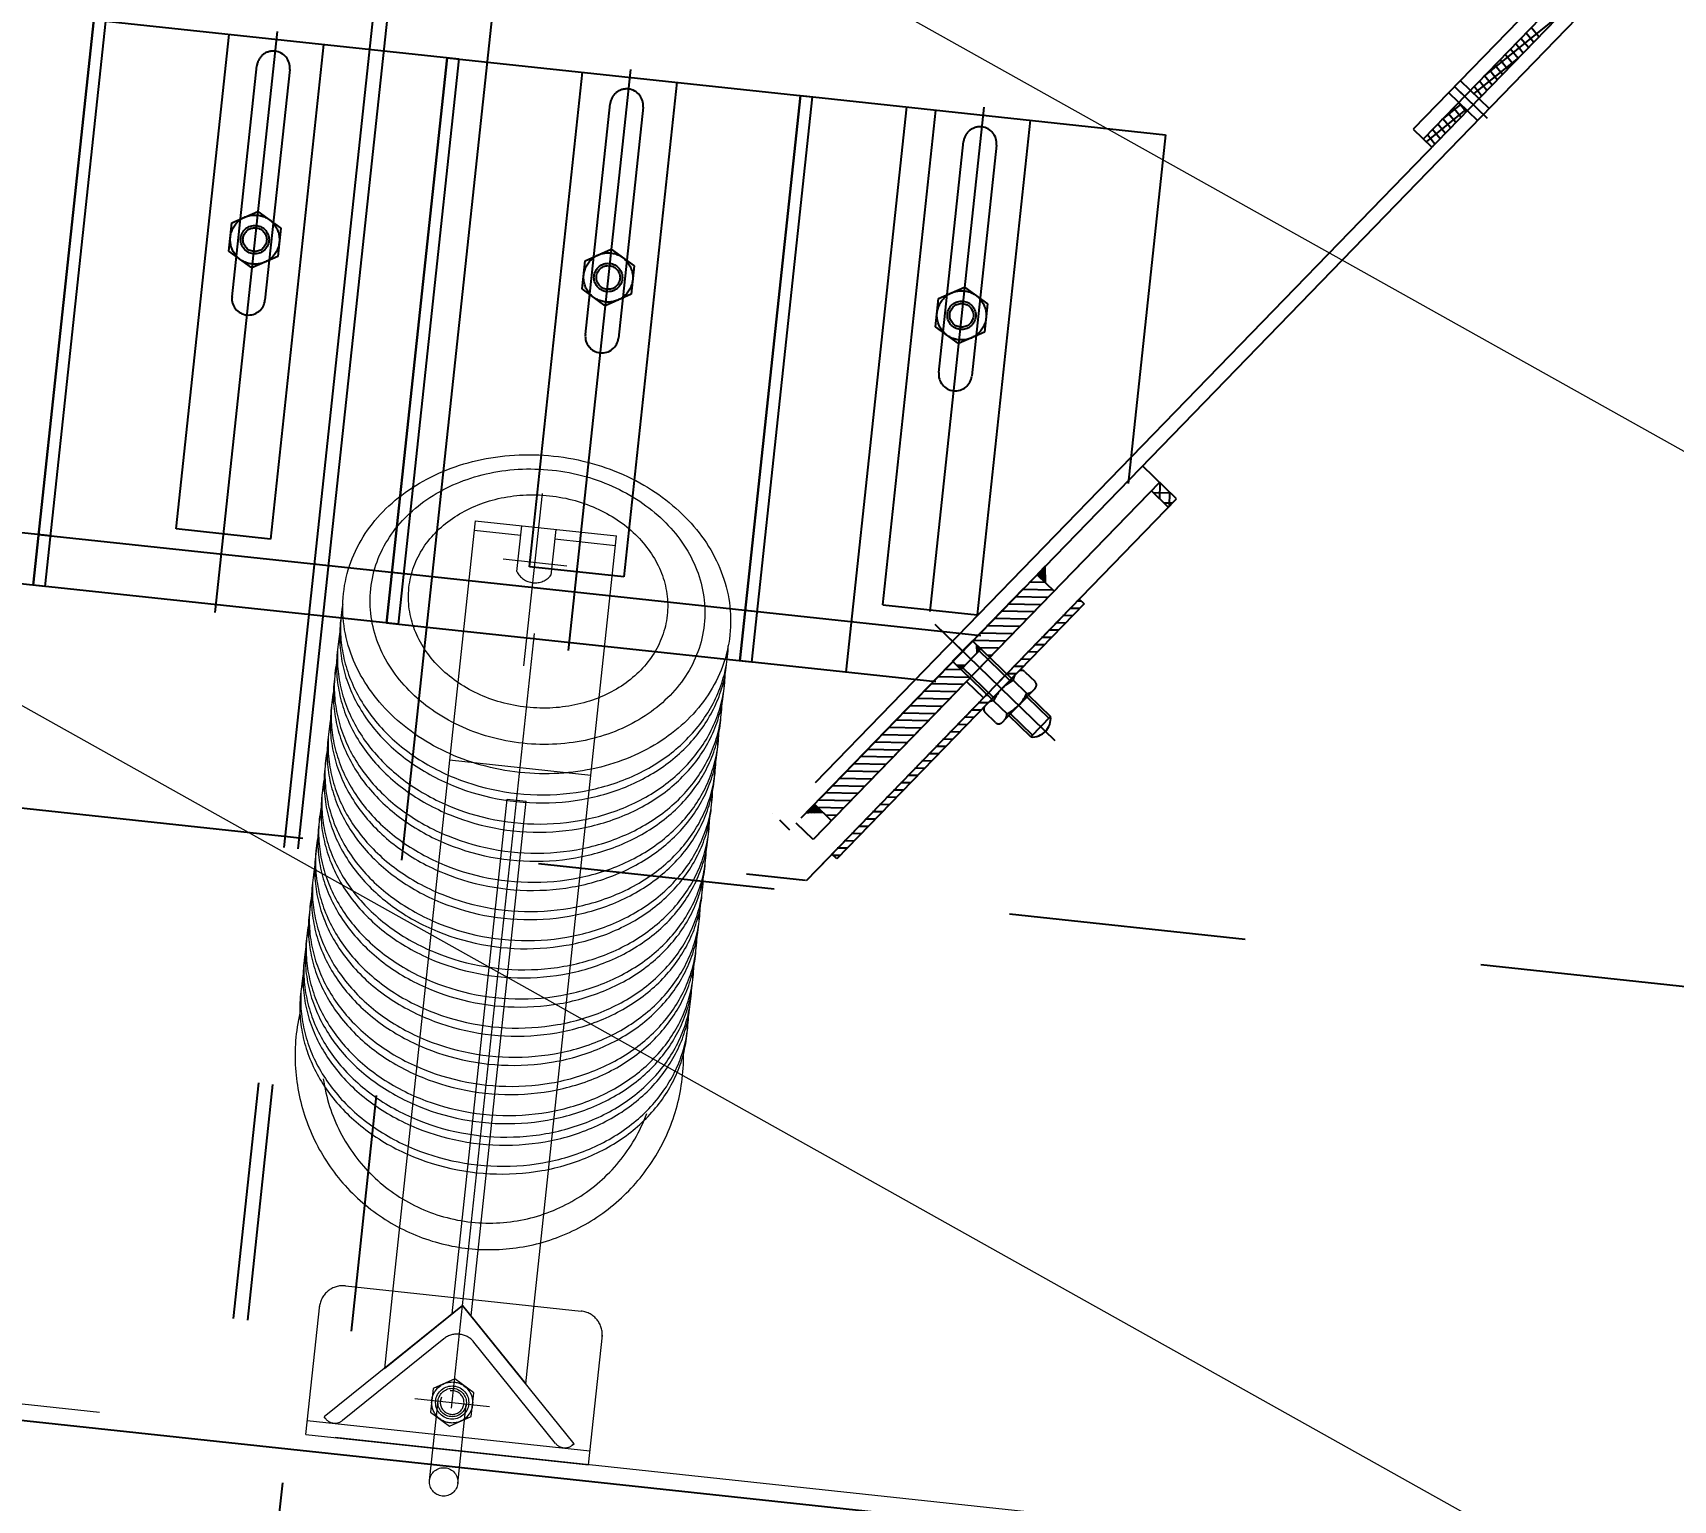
# Model space of a CAD drawing. Header units: inches. Extents: x 0 to 157513, y -28488 to 35640.
# Drawn here: x 21222 to 21914, y 16939 to 17558 of the extents above; entities that cross this region are included whole.
import ezdxf

# ---------------------------------------------------------------- set-up
doc = ezdxf.new("R2010")
doc.units = ezdxf.units.IN
doc.header["$LTSCALE"] = 400
doc.header["$MEASUREMENT"] = 0
for name, pattern in [('CENTER', [2, 1.25, -0.25, 0.25, -0.25]), ('CENTER2', [28.575, 19.05, -3.175, 3.175, -3.175]), ('CONTINOUS', [0]), ('HIDDEN', [9.525, 6.35, -3.175]), ('PHANTOM', [2.5, 1.25, -0.25, 0.25, -0.25, 0.25, -0.25])]:
    doc.linetypes.add(name, pattern=pattern)
doc.layers.add('BF', color=8, linetype='PHANTOM')
doc.styles.add('ROMANS', font='romans')
doc.dimstyles.new('SAM2 60 SC', dxfattribs={"dimscale": 60, "dimtxt": 2.5, "dimasz": 2.5, "dimexe": 1.25, "dimexo": 0.625, "dimtad": 1, "dimtoh": 1, "dimdec": 0, "dimdsep": 46, "dimtxsty": 'ROMANS', "dimblk": 'OBLIQUE', "dimcen": 2.5, "dimclrd": 1, "dimclre": 1, "dimclrt": 256, "dimadec": 0, "dimazin": 2, "dimtfac": 1, "dimtdec": 0, "dimtofl": 0, "dimtmove": 0, "dimatfit": 3, "dimfxl": 1, "dimtolj": 1, "dimtzin": 0, "dimarcsym": 1})

# ---------------------------------------------------------------- blocks, each defined once
blk = doc.blocks.new('611bf4strgesv')
at = {"layer": 'BF'}
h = blk.add_hatch(color=256, dxfattribs=at)
h.dxf.hatch_style = 1
h.paths.add_polyline_path([(-10225.01, 26220), (-10225.06, 26223.54), (-10223.27, 26221.8)])
h = blk.add_hatch(color=256, dxfattribs=at)
h.dxf.hatch_style = 1
h.paths.add_polyline_path([(-10229.88, 26214.98), (-10233.41, 26214.92), (-10231.62, 26213.18)])
at = {"layer": 'BF', "linetype": 'CENTER', "lineweight": 9, "ltscale": 10}
for p, q in [((-11860.58, 27387.62, 405.39), (-9260.58, 25932.62, 403.23)), ((-11860.55, 26887.59, 405.39), (-9260.6, 25432.59, 403.23))]:
    blk.add_line(p, q, dxfattribs=at)
at = {"layer": 'BF'}
for p, q in [((-8520.82, 25928.62, 405.04), (-15765.31, 26705.14, 405.04)), ((-10464.21, 26635.18, 2372.2), (-10556.98, 25769.72, 1395.23)), ((-10458.24, 26634.54, 2435.73), (-10551.02, 25769.08, -298.02)), ((-10414.49, 26629.85, 2409.47), (-10507.27, 25764.4, -244.58)), ((-9942.81, 26517.94, 3268.64), (-10322.14, 26126.75, 676.95)), ((-9942.81, 26517.94, 1318.27), (-10322.14, 26126.75, 1318.27)), ((-9945.08, 26524.22, 1318.27), (-10308.3, 26149.64, 1318.27)), ((-10623.3, 26248.75, 609.43), (-10597.72, 26487.38, 609.43)), ((-10592.75, 26486.85, 609.43), (-10618.33, 26248.21, 609.43)), ((-10592.75, 26486.85, 609.43), (-10618.33, 26248.21, 609.43)), ((-10597.72, 26487.38, 609.43), (-10443.6, 26470.86, 609.43)), ((-10520.31, 26482.43, 609.43), (-10546.6, 26237.17, 609.43)), ((-10521.19, 26474.15, 609.43), (-10521.19, 26474.15, 609.43)), ((-10474.15, 26232.76, 609.43), (-10448.57, 26471.39, 609.43)), ((-10443.6, 26470.86, 609.43), (-10469.18, 26232.23, 609.43)), ((-10443.6, 26470.86, 609.43), (-10469.18, 26232.23, 609.43)), ((-10448.57, 26471.39, 609.43), (-10294.46, 26454.87, 609.43)), ((-10539.35, 26370.49, 609.43), (-10528.9, 26467.93, 609.43)), ((-10514.98, 26466.44, 609.43), (-10525.43, 26369, 609.43)), ((-10371.16, 26466.45, 609.43), (-10397.45, 26221.18, 609.43)), ((-10372.05, 26458.16, 609.43), (-10372.05, 26458.16, 609.43)), ((-10325.01, 26216.77, 609.43), (-10299.43, 26455.41, 609.43)), ((-10299.43, 26455.41, 609.43), (-10145.31, 26438.89, 609.43)), ((-10390.2, 26354.5, 609.43), (-10379.76, 26451.95, 609.43)), ((-10365.83, 26450.45, 609.43), (-10376.28, 26353.01, 609.43)), ((-10294.46, 26454.87, 609.43), (-10320.04, 26216.24, 609.43)), ((-10254.69, 26450.61, 594.78), (-10280.26, 26211.98, 594.78)), ((-10222.02, 26450.46, 609.43), (-10244.83, 26237.57, 609.43)), ((-10222.9, 26442.17, 609.43), (-10222.9, 26442.17, 609.43)), ((-10241.05, 26338.52, 609.43), (-10230.61, 26435.96, 609.43)), ((-10216.69, 26434.47, 609.43), (-10227.13, 26337.03, 609.43)), ((-10145.31, 26438.89, 609.43), (-10161.1, 26291.63, 609.43)), ((-10540.69, 26389.74, 609.43), (-10539.41, 26401.68, 609.43)), ((-10539.41, 26401.68, 609.43), (-10528.44, 26406.53, 609.43)), ((-10528.44, 26406.53, 609.43), (-10518.75, 26399.46, 609.43)), ((-10518.75, 26399.46, 609.43), (-10520.03, 26387.53, 609.43)), ((-10531, 26382.67, 609.43), (-10540.69, 26389.74, 609.43)), ((-10520.03, 26387.53, 609.43), (-10531, 26382.67, 609.43)), ((-10390.27, 26385.69, 609.43), (-10379.3, 26390.55, 609.43)), ((-10379.3, 26390.55, 609.43), (-10369.6, 26383.47, 609.43)), ((-10391.55, 26373.76, 609.43), (-10390.27, 26385.69, 609.43)), ((-10369.6, 26383.47, 609.43), (-10370.88, 26371.54, 609.43)), ((-10381.85, 26366.68, 609.43), (-10391.55, 26373.76, 609.43)), ((-10241.12, 26369.7, 609.43), (-10230.15, 26374.56, 609.43)), ((-10230.15, 26374.56, 609.43), (-10220.46, 26367.49, 609.43)), ((-10370.88, 26371.54, 609.43), (-10381.85, 26366.68, 609.43)), ((-10242.4, 26357.77, 609.43), (-10241.12, 26369.7, 609.43)), ((-10220.46, 26367.49, 609.43), (-10221.74, 26355.56, 609.43)), ((-10533.13, 26362.78, 609.43), (-10533.13, 26362.78, 609.43)), ((-10232.71, 26350.7, 609.43), (-10242.4, 26357.77, 609.43)), ((-10221.74, 26355.56, 609.43), (-10232.71, 26350.7, 609.43)), ((-10383.99, 26346.8, 609.43), (-10383.99, 26346.8, 609.43)), ((-10234.84, 26330.81, 609.43), (-10234.84, 26330.81, 609.43)), ((-10140.66, 26285.17, 1318.27), (-10155.02, 26299.1, 1318.27)), ((-10147.84, 26292.13, 639.16), (-10294.08, 26141.33, 639.16)), ((-10296.9, 26124.05, 1318.27), (-10140.66, 26285.17, 1318.27)), ((-10144.14, 26281.58, 1318.27), (-10151.32, 26288.54, 1318.27)), ((-10618.33, 26248.21, 609.43), (-10772.44, 26264.73, 609.43)), ((-10195.98, 26249.67, 3297.87), (-10196.09, 26256.74, 3297.87)), ((-10469.18, 26232.23, 609.43), (-10623.3, 26248.75, 609.43)), ((-10299.08, 26150.52, 3297.87), (-10205.1, 26247.44, 3297.87)), ((-10199.57, 26253.15, 3297.87), (-10192.39, 26246.18, 3297.87)), ((-10179.71, 26240.85, 3297.87), (-10284.13, 26133.17, 3297.87)), ((-10197.92, 26240.48, 3297.87), (-10225.07, 26212.48, 3297.87)), ((-10181.87, 26242.94, 3297.87), (-10179.71, 26240.85, 3297.87)), ((-10217.89, 26205.52, 3297.87), (-10187.26, 26237.11, 3297.87)), ((-10320.04, 26216.24, 609.43), (-10474.15, 26232.76, 609.43)), ((-10235.21, 26216.66, 3297.87), (-10226.86, 26225.28, 3297.87)), ((-10223.27, 26221.8, 3297.87), (-10231.62, 26213.18, 3297.87)), ((-10226.86, 26225.28, 3297.87), (-10210.34, 26209.27, 3297.87)), ((-10225.06, 26223.54, 3297.87), (-10225.01, 26220, 3297.87)), ((-10225.06, 26223.54, 7673.45), (-10223.27, 26221.8, 7673.45)), ((-10223.27, 26221.8, 7673.45), (-10225, 26220, 5485.66)), ((-10223.96, 26221.08, 3297.87), (-10211.04, 26208.55, 3297.87)), ((-10242.28, 26207.9, 609.43), (-10325.01, 26216.77, 609.43)), ((-10235.21, 26216.66, 3297.87), (-10229.47, 26211.09, 3297.87)), ((-10218.7, 26200.65, 3297.87), (-10235.21, 26216.66, 3297.87)), ((-10233.41, 26214.92, 3297.87), (-10229.88, 26214.98, 3297.87)), ((-10233.41, 26214.92, 7673.45), (-10231.62, 26213.18, 7673.45)), ((-10231.62, 26213.18, 7673.45), (-10229.88, 26214.97, 5485.66)), ((-10218, 26201.37, 3297.87), (-10230.92, 26213.9, 3297.87)), ((-10229.33, 26208.09, 639.16), (-10222.16, 26201.13, 639.16)), ((-10208.26, 26211.42, 3297.87), (-10220.79, 26198.5, 3297.87)), ((-10203.88, 26203, 1746.06), (-10209.63, 26208.57, 1746.06)), ((-10208.95, 26210.7, 1746.06), (-10207.56, 26212.14, 1746.06)), ((-10204.73, 26212.18, 1746.06), (-10200.42, 26208.01, 1746.06)), ((-10233.43, 26203.87, 3297.87), (-10294.07, 26141.32, 3297.87)), ((-10233.43, 26203.87, 3297.87), (-10294.07, 26141.32, 3297.87)), ((-10221.48, 26197.78, 1746.06), (-10220.09, 26199.22, 1746.06)), ((-10217.98, 26199.96, 1746.06), (-10212.24, 26194.39, 1746.06)), ((-10201.08, 26204.46, 3297.87), (-10213.61, 26191.54, 3297.87)), ((-10203.86, 26201.59, 3297.87), (-10194.53, 26192.54, 3297.87)), ((-10203.16, 26202.31, 3297.87), (-10193.83, 26193.26, 3297.87)), ((-10200.38, 26205.18, 1746.06), (-10201.77, 26203.74, 1746.06)), ((-10291.68, 26129.42, 3297.87), (-10226.25, 26196.91, 3297.87)), ((-10217.13, 26190.78, 1746.06), (-10221.44, 26194.95, 1746.06)), ((-10212.91, 26192.25, 1746.06), (-10214.3, 26190.82, 1746.06)), ((-10202.19, 26184.64, 3297.87), (-10211.52, 26193.69, 3297.87)), ((-10201.49, 26185.36, 3297.87), (-10210.82, 26194.41, 3297.87)), ((-10193.83, 26193.26, 3297.87), (-10202.19, 26184.64, 3297.87)), ((-10311.17, 26152.43, 1318.27), (-10311.17, 26152.42, 1318.27)), ((-10289.96, 26152.75, 3335.66), (-10297.03, 26152.64, 3335.66)), ((-10286.37, 26149.27, 3335.66), (-10293.55, 26156.23, 3335.66)), ((-10308.3, 26149.64, 1318.27), (-10303.99, 26145.46, 1318.27)), ((-10294.08, 26141.33, 676.95), (-10301.25, 26148.29, 676.95)), ((-10284.13, 26133.17, 3297.87), (-10286.29, 26135.26, 3297.87)), ((-10297.24, 26124.08, 1318.27), (-10322.14, 26126.75, 676.95))]:
    blk.add_line(p, q, dxfattribs=at)
at = {"layer": 'BF', "linetype": 'CONTINOUS'}
for p, q in [((-9964.26, 26520.24, 1318.27), (-10040.83, 26441.27, 1318.27)), ((-9959.95, 26516.07, 1318.27), (-10036.52, 26437.1, 1318.27)), ((-9959.95, 26516.07, 1318.27), (-10036.52, 26437.1, 1318.27)), ((-10010.83, 26463.6, 594.78), (-9978.89, 26489.35, 594.78)), ((-9987.81, 26480.16, 594.78), (-9990.97, 26484.08, 594.78)), ((-9994.38, 26473.37, 594.78), (-9997.54, 26477.3, 594.78)), ((-9992.19, 26475.64, 594.78), (-9995.35, 26479.56, 594.78)), ((-9990, 26477.9, 594.78), (-9993.16, 26481.82, 594.78)), ((-10015.17, 26456.08, 594.78), (-9996.74, 26470.94, 594.78)), ((-10000.96, 26466.59, 594.78), (-10004.12, 26470.52, 594.78)), ((-9998.76, 26468.85, 594.78), (-10001.93, 26472.78, 594.78)), ((-9996.57, 26471.11, 594.78), (-9999.74, 26475.04, 594.78)), ((-10007.53, 26459.81, 594.78), (-10010.69, 26463.73, 594.78)), ((-10005.34, 26462.07, 594.78), (-10008.5, 26465.99, 594.78)), ((-10003.15, 26464.33, 594.78), (-10006.31, 26468.26, 594.78)), ((-10011.92, 26455.29, 594.78), (-10015.08, 26459.21, 594.78)), ((-10009.72, 26457.55, 594.78), (-10012.89, 26461.47, 594.78)), ((-10035.26, 26435.87, 594.78), (-10018.4, 26449.47, 594.78)), ((-10028.68, 26445.19, 594.78), (-10020.66, 26451.66, 594.78)), ((-10020.68, 26446.25, 594.78), (-10023.84, 26450.17, 594.78)), ((-10018.49, 26448.51, 594.78), (-10021.65, 26452.43, 594.78)), ((-10040.83, 26441.27, 1318.27), (-10032.93, 26433.62, 1318.27)), ((-10027.26, 26439.47, 594.78), (-10030.42, 26443.39, 594.78)), ((-10025.07, 26441.73, 594.78), (-10028.23, 26445.65, 594.78)), ((-10022.87, 26443.99, 594.78), (-10026.04, 26447.91, 594.78)), ((-10031.64, 26434.95, 594.78), (-10034.8, 26438.87, 594.78)), ((-10029.45, 26437.21, 594.78), (-10032.61, 26441.13, 594.78)), ((-10033, 26433.68, 594.78), (-10032.44, 26434.12, 594.78)), ((-10147.84, 26292.13, 3297.87), (-10225.07, 26212.48, 3297.87)), ((-10242.65, 26232.23, 3297.87), (-10192.02, 26183.14, 3297.87)), ((-10230.9, 26220.84, 3335.66), (-10238.08, 26227.8, 1318.27))]:
    blk.add_line(p, q, dxfattribs=at)
at = {"layer": 'BF', "linetype": 'HIDDEN', "ltscale": 15}
for p, q in [((-10597.72, 26487.38, 609.43), (-10623.3, 26248.75, 609.43)), ((-10562.93, 26272.45, 609.43), (-10540.55, 26481.25, 609.43)), ((-10500.78, 26476.99, 609.43), (-10523.16, 26268.18, 609.43)), ((-10448.57, 26471.39, 609.43), (-10474.15, 26232.76, 609.43)), ((-10413.78, 26256.46, 609.43), (-10391.4, 26465.26, 609.43)), ((-10351.63, 26461, 609.43), (-10374.01, 26252.2, 609.43)), ((-10299.43, 26455.41, 609.43), (-10325.01, 26216.77, 609.43)), ((-10264.64, 26240.47, 609.43), (-10242.26, 26449.28, 609.43)), ((-10202.48, 26445.01, 609.43), (-10224.87, 26236.21, 609.43)), ((-10770.15, 26286.17, 594.78), (-10616.03, 26269.65, 594.78)), ((-10621, 26270.18, 594.78), (-10466.88, 26253.66, 594.78)), ((-10523.16, 26268.18, 609.43), (-10562.93, 26272.45, 609.43)), ((-10374.01, 26252.2, 609.43), (-10413.78, 26256.46, 609.43)), ((-10471.86, 26254.2, 594.78), (-10317.74, 26237.68, 594.78)), ((-10264.64, 26240.47, 609.43), (-10224.87, 26236.21, 609.43)), ((-10322.71, 26238.21, 594.78), (-10223.23, 26227.55, 594.78))]:
    blk.add_line(p, q, dxfattribs=at)
at = {"layer": 'BF', "linetype": 'HIDDEN', "ltscale": 25}
for p, q in [((-10025.86, 26456.71, 1318.27), (-10013.66, 26444.87, 1318.27)), ((-10020.99, 26461.73, 1318.27), (-10008.79, 26449.9, 1318.27))]:
    blk.add_line(p, q, dxfattribs=at)
at = {"layer": 'BF', "ltscale": 10}
for p in [(-10023.43, 26459.22, 1318.27), (-10022.4, 26458.22, 1318.27)]:
    blk.add_line(p, (-10009.6, 26445.81, 1318.27), dxfattribs=at)
at = {"layer": 'BF', "linetype": 'Continuous'}
for p, q in [((-10147.45, 26291.76, 3078.04), (-10148.19, 26291.77, 3078.04)), ((-10147.8, 26285.13, 3078.04), (-10147.66, 26291.96, 3078.04)), ((-10152.15, 26287.68, 3078.04), (-10152.15, 26287.68, 3078.04)), ((-10151.91, 26287.93, 3078.04), (-10151.91, 26287.93, 3078.04)), ((-10143.07, 26287.5, 3078.04), (-10150.4, 26287.65, 3078.04)), ((-10142.45, 26283.33, 3078.04), (-10146.01, 26283.39, 3078.04)), ((-10143.69, 26282.05, 3078.04), (-10143.57, 26288, 3078.04)), ((-10196.05, 26254.25, 3297.87), (-10198.46, 26254.29, 3297.87)), ((-10196.05, 26254.29, 3297.87), (-10198.42, 26254.34, 3297.87)), ((-10196.05, 26254.33, 3297.87), (-10198.38, 26254.38, 3297.87)), ((-10196.05, 26254.37, 3297.87), (-10198.34, 26254.42, 3297.87)), ((-10196.06, 26254.41, 3297.87), (-10198.3, 26254.46, 3297.87)), ((-10196.06, 26254.46, 3297.87), (-10198.26, 26254.5, 3297.87)), ((-10196.06, 26254.5, 3297.87), (-10198.22, 26254.54, 3297.87)), ((-10196.06, 26254.54, 3297.87), (-10198.18, 26254.58, 3297.87)), ((-10196.06, 26254.58, 3297.87), (-10198.14, 26254.62, 3297.87)), ((-10196.06, 26254.62, 3297.87), (-10198.1, 26254.66, 3297.87)), ((-10196.06, 26254.66, 3297.87), (-10198.06, 26254.7, 3297.87)), ((-10196.06, 26254.71, 3297.87), (-10198.02, 26254.74, 3297.87)), ((-10196.06, 26254.75, 3297.87), (-10197.98, 26254.79, 3297.87)), ((-10196.06, 26254.79, 3297.87), (-10197.94, 26254.83, 3297.87)), ((-10196.06, 26254.83, 3297.87), (-10197.9, 26254.87, 3297.87)), ((-10196.06, 26254.87, 3297.87), (-10197.86, 26254.91, 3297.87)), ((-10196.06, 26254.91, 3297.87), (-10197.82, 26254.95, 3297.87)), ((-10196.06, 26254.96, 3297.87), (-10197.78, 26254.99, 3297.87)), ((-10196.06, 26255, 3297.87), (-10197.74, 26255.03, 3297.87)), ((-10196.06, 26255.04, 3297.87), (-10197.7, 26255.07, 3297.87)), ((-10196.07, 26255.08, 3297.87), (-10197.66, 26255.11, 3297.87)), ((-10196.07, 26255.12, 3297.87), (-10197.62, 26255.15, 3297.87)), ((-10196.07, 26255.16, 3297.87), (-10197.59, 26255.19, 3297.87)), ((-10196.07, 26255.21, 3297.87), (-10197.55, 26255.24, 3297.87)), ((-10196.07, 26255.25, 3297.87), (-10197.51, 26255.28, 3297.87)), ((-10196.07, 26255.29, 3297.87), (-10197.47, 26255.32, 3297.87)), ((-10196.07, 26255.33, 3297.87), (-10197.43, 26255.36, 3297.87)), ((-10196.07, 26255.37, 3297.87), (-10197.39, 26255.4, 3297.87)), ((-10196.07, 26255.42, 3297.87), (-10197.35, 26255.44, 3297.87)), ((-10196.07, 26255.46, 3297.87), (-10197.31, 26255.48, 3297.87)), ((-10196.07, 26255.5, 3297.87), (-10197.27, 26255.52, 3297.87)), ((-10196.07, 26255.54, 3297.87), (-10197.23, 26255.56, 3297.87)), ((-10196.07, 26255.58, 3297.87), (-10197.19, 26255.6, 3297.87)), ((-10196.07, 26255.62, 3297.87), (-10197.15, 26255.64, 3297.87)), ((-10196.07, 26255.67, 3297.87), (-10197.11, 26255.69, 3297.87)), ((-10196.08, 26255.71, 3297.87), (-10197.07, 26255.73, 3297.87)), ((-10196.08, 26255.75, 3297.87), (-10197.03, 26255.77, 3297.87)), ((-10196.08, 26255.79, 3297.87), (-10196.99, 26255.81, 3297.87)), ((-10196.08, 26255.83, 3297.87), (-10196.95, 26255.85, 3297.87)), ((-10196.08, 26255.87, 3297.87), (-10196.91, 26255.89, 3297.87)), ((-10196.08, 26255.92, 3297.87), (-10196.87, 26255.93, 3297.87)), ((-10196.08, 26255.96, 3297.87), (-10196.83, 26255.97, 3297.87)), ((-10196.08, 26256, 3297.87), (-10196.79, 26256.01, 3297.87)), ((-10196.08, 26256.04, 3297.87), (-10196.75, 26256.05, 3297.87)), ((-10196.08, 26256.08, 3297.87), (-10196.71, 26256.09, 3297.87)), ((-10196.08, 26256.12, 3297.87), (-10196.67, 26256.14, 3297.87)), ((-10196.08, 26256.17, 3297.87), (-10196.63, 26256.18, 3297.87)), ((-10196.08, 26256.21, 3297.87), (-10196.59, 26256.22, 3297.87)), ((-10196.08, 26256.25, 3297.87), (-10196.55, 26256.26, 3297.87)), ((-10196.08, 26256.29, 3297.87), (-10196.51, 26256.3, 3297.87)), ((-10196.08, 26256.33, 3297.87), (-10196.47, 26256.34, 3297.87)), ((-10196.09, 26256.37, 3297.87), (-10196.44, 26256.38, 3297.87)), ((-10196.09, 26256.42, 3297.87), (-10196.4, 26256.42, 3297.87)), ((-10196.09, 26256.46, 3297.87), (-10196.36, 26256.46, 3297.87)), ((-10196.09, 26256.5, 3297.87), (-10196.32, 26256.5, 3297.87)), ((-10196.09, 26256.54, 3297.87), (-10196.28, 26256.54, 3297.87)), ((-10196.09, 26256.58, 3297.87), (-10196.24, 26256.59, 3297.87)), ((-10196.09, 26256.62, 3297.87), (-10196.2, 26256.63, 3297.87)), ((-10196.09, 26256.67, 3297.87), (-10196.16, 26256.67, 3297.87)), ((-10196.09, 26256.71, 3297.87), (-10196.12, 26256.71, 3297.87)), ((-10196.16, 26249.83, 3297.87), (-10202.69, 26249.96, 3297.87)), ((-10199.44, 26253.02, 3297.87), (-10199.69, 26253.03, 3297.87)), ((-10196.03, 26253.08, 3297.87), (-10199.57, 26253.15, 3297.87)), ((-10196.04, 26253.12, 3297.87), (-10199.53, 26253.19, 3297.87)), ((-10196.03, 26253.04, 3297.87), (-10199.53, 26253.11, 3297.87)), ((-10196.04, 26253.16, 3297.87), (-10199.49, 26253.23, 3297.87)), ((-10196.03, 26253, 3297.87), (-10199.49, 26253.06, 3297.87)), ((-10196.04, 26253.21, 3297.87), (-10199.45, 26253.27, 3297.87)), ((-10196.03, 26252.96, 3297.87), (-10199.44, 26253.02, 3297.87)), ((-10196.04, 26253.25, 3297.87), (-10199.41, 26253.31, 3297.87)), ((-10196.03, 26252.91, 3297.87), (-10199.4, 26252.98, 3297.87)), ((-10196.04, 26253.29, 3297.87), (-10199.37, 26253.35, 3297.87)), ((-10196.03, 26252.87, 3297.87), (-10199.36, 26252.94, 3297.87)), ((-10196.04, 26253.33, 3297.87), (-10199.33, 26253.39, 3297.87)), ((-10196.03, 26252.83, 3297.87), (-10199.31, 26252.89, 3297.87)), ((-10196.04, 26253.37, 3297.87), (-10199.29, 26253.44, 3297.87)), ((-10196.03, 26252.79, 3297.87), (-10199.27, 26252.85, 3297.87)), ((-10196.04, 26253.41, 3297.87), (-10199.25, 26253.48, 3297.87)), ((-10196.03, 26252.75, 3297.87), (-10199.22, 26252.81, 3297.87)), ((-10196.04, 26253.46, 3297.87), (-10199.21, 26253.52, 3297.87)), ((-10196.03, 26252.71, 3297.87), (-10199.18, 26252.77, 3297.87)), ((-10196.04, 26253.5, 3297.87), (-10199.17, 26253.56, 3297.87)), ((-10196.03, 26252.66, 3297.87), (-10199.14, 26252.72, 3297.87)), ((-10196.04, 26253.54, 3297.87), (-10199.13, 26253.6, 3297.87)), ((-10196.04, 26253.58, 3297.87), (-10199.09, 26253.64, 3297.87)), ((-10196.03, 26252.62, 3297.87), (-10199.09, 26252.68, 3297.87)), ((-10196.04, 26253.62, 3297.87), (-10199.05, 26253.68, 3297.87)), ((-10196.03, 26252.58, 3297.87), (-10199.05, 26252.64, 3297.87)), ((-10196.04, 26253.66, 3297.87), (-10199.01, 26253.72, 3297.87)), ((-10196.03, 26252.54, 3297.87), (-10199.01, 26252.6, 3297.87)), ((-10196.04, 26253.71, 3297.87), (-10198.97, 26253.76, 3297.87)), ((-10196.03, 26252.5, 3297.87), (-10198.96, 26252.55, 3297.87)), ((-10196.05, 26253.75, 3297.87), (-10198.93, 26253.8, 3297.87)), ((-10196.03, 26252.46, 3297.87), (-10198.92, 26252.51, 3297.87)), ((-10196.05, 26253.79, 3297.87), (-10198.89, 26253.84, 3297.87)), ((-10196.02, 26252.41, 3297.87), (-10198.87, 26252.47, 3297.87)), ((-10196.05, 26253.83, 3297.87), (-10198.85, 26253.89, 3297.87)), ((-10196.02, 26252.37, 3297.87), (-10198.83, 26252.43, 3297.87)), ((-10196.05, 26253.87, 3297.87), (-10198.81, 26253.93, 3297.87)), ((-10196.02, 26252.33, 3297.87), (-10198.79, 26252.38, 3297.87)), ((-10196.05, 26253.91, 3297.87), (-10198.77, 26253.97, 3297.87)), ((-10196.05, 26253.96, 3297.87), (-10198.74, 26254.01, 3297.87)), ((-10196.02, 26252.29, 3297.87), (-10198.74, 26252.34, 3297.87)), ((-10196.05, 26254, 3297.87), (-10198.7, 26254.05, 3297.87)), ((-10196.02, 26252.25, 3297.87), (-10198.7, 26252.3, 3297.87)), ((-10196.05, 26254.04, 3297.87), (-10198.66, 26254.09, 3297.87)), ((-10196.02, 26252.21, 3297.87), (-10198.65, 26252.26, 3297.87)), ((-10196.05, 26254.08, 3297.87), (-10198.62, 26254.13, 3297.87)), ((-10196.02, 26252.16, 3297.87), (-10198.61, 26252.21, 3297.87)), ((-10196.05, 26254.12, 3297.87), (-10198.58, 26254.17, 3297.87)), ((-10196.02, 26252.12, 3297.87), (-10198.57, 26252.17, 3297.87)), ((-10196.05, 26254.16, 3297.87), (-10198.54, 26254.21, 3297.87)), ((-10196.02, 26252.08, 3297.87), (-10198.52, 26252.13, 3297.87)), ((-10196.05, 26254.21, 3297.87), (-10198.5, 26254.25, 3297.87)), ((-10196.02, 26252.04, 3297.87), (-10198.48, 26252.09, 3297.87)), ((-10196.02, 26252, 3297.87), (-10198.44, 26252.04, 3297.87)), ((-10196.02, 26251.96, 3297.87), (-10198.39, 26252, 3297.87)), ((-10196.02, 26251.91, 3297.87), (-10198.35, 26251.96, 3297.87)), ((-10196.02, 26251.87, 3297.87), (-10198.3, 26251.92, 3297.87)), ((-10196.02, 26251.83, 3297.87), (-10198.26, 26251.87, 3297.87)), ((-10196.01, 26251.79, 3297.87), (-10198.22, 26251.83, 3297.87)), ((-10196.01, 26251.75, 3297.87), (-10198.17, 26251.79, 3297.87)), ((-10196.01, 26251.7, 3297.87), (-10198.13, 26251.75, 3297.87)), ((-10196.01, 26251.66, 3297.87), (-10198.08, 26251.7, 3297.87)), ((-10196.01, 26251.62, 3297.87), (-10198.04, 26251.66, 3297.87)), ((-10196.01, 26251.58, 3297.87), (-10198, 26251.62, 3297.87)), ((-10196.01, 26251.54, 3297.87), (-10197.95, 26251.58, 3297.87)), ((-10196.01, 26251.5, 3297.87), (-10197.91, 26251.53, 3297.87)), ((-10196.01, 26251.45, 3297.87), (-10197.87, 26251.49, 3297.87)), ((-10196.01, 26251.41, 3297.87), (-10197.82, 26251.45, 3297.87)), ((-10196.01, 26251.37, 3297.87), (-10197.78, 26251.41, 3297.87)), ((-10196.01, 26251.33, 3297.87), (-10197.73, 26251.36, 3297.87)), ((-10196.01, 26251.29, 3297.87), (-10197.69, 26251.32, 3297.87)), ((-10196.01, 26251.25, 3297.87), (-10197.65, 26251.28, 3297.87)), ((-10196.01, 26251.2, 3297.87), (-10197.6, 26251.24, 3297.87)), ((-10196.01, 26251.16, 3297.87), (-10197.56, 26251.19, 3297.87)), ((-10196, 26251.12, 3297.87), (-10197.51, 26251.15, 3297.87)), ((-10196, 26251.08, 3297.87), (-10197.47, 26251.11, 3297.87)), ((-10196, 26251.04, 3297.87), (-10197.43, 26251.07, 3297.87)), ((-10196, 26251, 3297.87), (-10197.38, 26251.02, 3297.87)), ((-10196, 26250.95, 3297.87), (-10197.34, 26250.98, 3297.87)), ((-10196, 26250.91, 3297.87), (-10197.29, 26250.94, 3297.87)), ((-10196, 26250.87, 3297.87), (-10197.25, 26250.9, 3297.87)), ((-10196, 26250.83, 3297.87), (-10197.21, 26250.85, 3297.87)), ((-10196, 26250.79, 3297.87), (-10197.16, 26250.81, 3297.87)), ((-10196, 26250.75, 3297.87), (-10197.12, 26250.77, 3297.87)), ((-10196, 26250.7, 3297.87), (-10197.08, 26250.73, 3297.87)), ((-10196, 26250.66, 3297.87), (-10197.03, 26250.68, 3297.87)), ((-10196, 26250.62, 3297.87), (-10196.99, 26250.64, 3297.87)), ((-10196, 26250.58, 3297.87), (-10196.94, 26250.6, 3297.87)), ((-10196, 26250.54, 3297.87), (-10196.9, 26250.56, 3297.87)), ((-10195.99, 26250.5, 3297.87), (-10196.86, 26250.51, 3297.87)), ((-10195.99, 26250.45, 3297.87), (-10196.81, 26250.47, 3297.87)), ((-10195.99, 26250.41, 3297.87), (-10196.77, 26250.43, 3297.87)), ((-10195.99, 26250.37, 3297.87), (-10196.72, 26250.39, 3297.87)), ((-10195.99, 26250.33, 3297.87), (-10196.68, 26250.34, 3297.87)), ((-10195.99, 26250.29, 3297.87), (-10196.64, 26250.3, 3297.87)), ((-10195.99, 26250.25, 3297.87), (-10196.59, 26250.26, 3297.87)), ((-10195.99, 26250.2, 3297.87), (-10196.55, 26250.22, 3297.87)), ((-10195.99, 26250.16, 3297.87), (-10196.51, 26250.17, 3297.87)), ((-10195.99, 26250.12, 3297.87), (-10196.46, 26250.13, 3297.87)), ((-10195.99, 26250.08, 3297.87), (-10196.42, 26250.09, 3297.87)), ((-10195.99, 26250.04, 3297.87), (-10196.37, 26250.04, 3297.87)), ((-10195.99, 26250, 3297.87), (-10196.33, 26250, 3297.87)), ((-10195.99, 26249.95, 3297.87), (-10196.29, 26249.96, 3297.87)), ((-10195.99, 26249.91, 3297.87), (-10196.24, 26249.92, 3297.87)), ((-10195.99, 26249.87, 3297.87), (-10196.2, 26249.87, 3297.87)), ((-10195.98, 26249.83, 3297.87), (-10196.15, 26249.83, 3297.87)), ((-10195.98, 26249.79, 3297.87), (-10196.11, 26249.79, 3297.87)), ((-10195.98, 26249.75, 3297.87), (-10196.07, 26249.75, 3297.87)), ((-10195.98, 26249.7, 3297.87), (-10196.02, 26249.7, 3297.87)), ((-10197.97, 26240.49, 3297.87), (-10211.7, 26240.76, 3297.87)), ((-10194.96, 26243.56, 3297.87), (-10208.7, 26243.83, 3297.87)), ((-10192.87, 26246.64, 3297.87), (-10205.69, 26246.89, 3297.87)), ((-10180.87, 26241.98, 3297.87), (-10182.76, 26242.02, 3297.87)), ((-10203.97, 26234.36, 3297.87), (-10217.7, 26234.63, 3297.87)), ((-10200.97, 26237.42, 3297.87), (-10214.7, 26237.69, 3297.87)), ((-10184.61, 26235.8, 3297.87), (-10188.71, 26235.88, 3297.87)), ((-10181.64, 26238.87, 3297.87), (-10185.74, 26238.95, 3297.87)), ((-10209.98, 26228.22, 3297.87), (-10223.71, 26228.49, 3297.87)), ((-10206.97, 26231.29, 3297.87), (-10220.71, 26231.56, 3297.87)), ((-10193.54, 26226.6, 3297.87), (-10197.64, 26226.68, 3297.87)), ((-10190.56, 26229.67, 3297.87), (-10194.66, 26229.75, 3297.87)), ((-10187.59, 26232.73, 3297.87), (-10191.69, 26232.81, 3297.87)), ((-10212.98, 26225.16, 3297.87), (-10226.71, 26225.42, 3297.87)), ((-10215.98, 26222.09, 3297.87), (-10223.72, 26222.24, 3297.87)), ((-10199.49, 26220.46, 3297.87), (-10203.59, 26220.54, 3297.87)), ((-10196.51, 26223.53, 3297.87), (-10200.61, 26223.61, 3297.87)), ((-10231.45, 26213.01, 3297.87), (-10238.36, 26213.15, 3297.87)), ((-10234.74, 26216.2, 3297.87), (-10235.38, 26216.22, 3297.87)), ((-10218.98, 26219.02, 3297.87), (-10220.43, 26219.05, 3297.87)), ((-10205.43, 26214.33, 3297.87), (-10209.54, 26214.41, 3297.87)), ((-10202.46, 26217.4, 3297.87), (-10206.56, 26217.48, 3297.87)), ((-10230.64, 26206.75, 3297.87), (-10244.3, 26207.01, 3297.87)), ((-10228.16, 26209.82, 3297.87), (-10241.33, 26210.08, 3297.87)), ((-10208.41, 26211.26, 3297.87), (-10212.48, 26211.34, 3297.87)), ((-10236.58, 26200.61, 3297.87), (-10250.25, 26200.88, 3297.87)), ((-10233.61, 26203.68, 3297.87), (-10247.28, 26203.95, 3297.87)), ((-10220.31, 26198.99, 3297.87), (-10224.41, 26199.07, 3297.87)), ((-10220.21, 26202.12, 3297.87), (-10221.43, 26202.14, 3297.87)), ((-10242.53, 26194.48, 3297.87), (-10256.2, 26194.74, 3297.87)), ((-10239.56, 26197.55, 3297.87), (-10253.23, 26197.81, 3297.87)), ((-10226.26, 26192.86, 3297.87), (-10230.36, 26192.94, 3297.87)), ((-10223.28, 26195.92, 3297.87), (-10227.38, 26196, 3297.87)), ((-10251.46, 26185.27, 3297.87), (-10265.13, 26185.54, 3297.87)), ((-10248.48, 26188.34, 3297.87), (-10262.15, 26188.61, 3297.87)), ((-10245.51, 26191.41, 3297.87), (-10259.18, 26191.68, 3297.87)), ((-10232.21, 26186.72, 3297.87), (-10236.31, 26186.8, 3297.87)), ((-10229.23, 26189.79, 3297.87), (-10233.33, 26189.87, 3297.87)), ((-10257.4, 26179.14, 3297.87), (-10271.08, 26179.41, 3297.87)), ((-10254.43, 26182.21, 3297.87), (-10268.1, 26182.47, 3297.87)), ((-10238.15, 26180.59, 3297.87), (-10242.26, 26180.67, 3297.87)), ((-10235.18, 26183.65, 3297.87), (-10239.28, 26183.73, 3297.87)), ((-10263.35, 26173, 3297.87), (-10277.02, 26173.27, 3297.87)), ((-10260.38, 26176.07, 3297.87), (-10274.05, 26176.34, 3297.87)), ((-10247.08, 26171.38, 3297.87), (-10251.18, 26171.46, 3297.87)), ((-10244.1, 26174.45, 3297.87), (-10248.2, 26174.53, 3297.87)), ((-10241.13, 26177.52, 3297.87), (-10245.23, 26177.6, 3297.87)), ((-10269.3, 26166.87, 3297.87), (-10282.97, 26167.14, 3297.87)), ((-10266.33, 26169.94, 3297.87), (-10280, 26170.2, 3297.87)), ((-10253.03, 26165.25, 3297.87), (-10257.13, 26165.33, 3297.87)), ((-10250.05, 26168.32, 3297.87), (-10254.15, 26168.4, 3297.87)), ((-10278.23, 26157.67, 3297.87), (-10291.9, 26157.93, 3297.87)), ((-10275.25, 26160.73, 3297.87), (-10288.92, 26161, 3297.87)), ((-10272.28, 26163.8, 3297.87), (-10285.95, 26164.07, 3297.87)), ((-10258.98, 26159.11, 3297.87), (-10263.08, 26159.19, 3297.87)), ((-10256, 26162.18, 3297.87), (-10260.1, 26162.26, 3297.87)), ((-10295.84, 26152.66, 3335.66), (-10296.99, 26152.68, 3335.66)), ((-10294.65, 26152.68, 3335.66), (-10296.95, 26152.72, 3335.66)), ((-10293.46, 26152.69, 3335.66), (-10296.91, 26152.76, 3335.66)), ((-10292.26, 26152.71, 3335.66), (-10296.87, 26152.8, 3335.66)), ((-10291.07, 26152.73, 3335.66), (-10296.83, 26152.84, 3335.66)), ((-10289.96, 26152.75, 3335.66), (-10296.79, 26152.88, 3335.66)), ((-10290.01, 26152.79, 3335.66), (-10296.75, 26152.93, 3335.66)), ((-10290.05, 26152.84, 3335.66), (-10296.71, 26152.97, 3335.66)), ((-10290.1, 26152.88, 3335.66), (-10296.67, 26153.01, 3335.66)), ((-10290.14, 26152.92, 3335.66), (-10296.63, 26153.05, 3335.66)), ((-10290.18, 26152.96, 3335.66), (-10296.6, 26153.09, 3335.66)), ((-10290.23, 26153.01, 3335.66), (-10296.56, 26153.13, 3335.66)), ((-10290.27, 26153.05, 3335.66), (-10296.52, 26153.17, 3335.66)), ((-10290.31, 26153.09, 3335.66), (-10296.48, 26153.21, 3335.66)), ((-10290.36, 26153.13, 3335.66), (-10296.44, 26153.25, 3335.66)), ((-10290.4, 26153.18, 3335.66), (-10296.4, 26153.29, 3335.66)), ((-10290.45, 26153.22, 3335.66), (-10296.36, 26153.33, 3335.66)), ((-10290.49, 26153.26, 3335.66), (-10296.32, 26153.37, 3335.66)), ((-10290.53, 26153.3, 3335.66), (-10296.28, 26153.42, 3335.66)), ((-10290.58, 26153.35, 3335.66), (-10296.24, 26153.46, 3335.66)), ((-10290.62, 26153.39, 3335.66), (-10296.2, 26153.5, 3335.66)), ((-10290.67, 26153.43, 3335.66), (-10296.16, 26153.54, 3335.66)), ((-10290.71, 26153.47, 3335.66), (-10296.12, 26153.58, 3335.66)), ((-10290.75, 26153.52, 3335.66), (-10296.08, 26153.62, 3335.66)), ((-10290.8, 26153.56, 3335.66), (-10296.04, 26153.66, 3335.66)), ((-10290.84, 26153.6, 3335.66), (-10296, 26153.7, 3335.66)), ((-10290.89, 26153.64, 3335.66), (-10295.96, 26153.74, 3335.66)), ((-10290.93, 26153.69, 3335.66), (-10295.92, 26153.78, 3335.66)), ((-10290.97, 26153.73, 3335.66), (-10295.88, 26153.82, 3335.66)), ((-10291.02, 26153.77, 3335.66), (-10295.84, 26153.87, 3335.66)), ((-10291.06, 26153.81, 3335.66), (-10295.8, 26153.91, 3335.66)), ((-10291.1, 26153.86, 3335.66), (-10295.76, 26153.95, 3335.66)), ((-10291.15, 26153.9, 3335.66), (-10295.72, 26153.99, 3335.66)), ((-10291.19, 26153.94, 3335.66), (-10295.68, 26154.03, 3335.66)), ((-10291.24, 26153.98, 3335.66), (-10295.64, 26154.07, 3335.66)), ((-10291.28, 26154.03, 3335.66), (-10295.6, 26154.11, 3335.66)), ((-10291.32, 26154.07, 3335.66), (-10295.56, 26154.15, 3335.66)), ((-10291.37, 26154.11, 3335.66), (-10295.52, 26154.19, 3335.66)), ((-10291.41, 26154.15, 3335.66), (-10295.48, 26154.23, 3335.66)), ((-10291.46, 26154.2, 3335.66), (-10295.45, 26154.27, 3335.66)), ((-10291.5, 26154.24, 3335.66), (-10295.41, 26154.32, 3335.66)), ((-10291.54, 26154.28, 3335.66), (-10295.37, 26154.36, 3335.66)), ((-10291.59, 26154.32, 3335.66), (-10295.33, 26154.4, 3335.66)), ((-10291.63, 26154.37, 3335.66), (-10295.29, 26154.44, 3335.66)), ((-10291.67, 26154.41, 3335.66), (-10295.25, 26154.48, 3335.66)), ((-10291.72, 26154.45, 3335.66), (-10295.21, 26154.52, 3335.66)), ((-10291.76, 26154.49, 3335.66), (-10295.17, 26154.56, 3335.66)), ((-10291.81, 26154.54, 3335.66), (-10295.13, 26154.6, 3335.66)), ((-10291.85, 26154.58, 3335.66), (-10295.09, 26154.64, 3335.66)), ((-10291.89, 26154.62, 3335.66), (-10295.05, 26154.68, 3335.66)), ((-10291.94, 26154.66, 3335.66), (-10295.01, 26154.72, 3335.66)), ((-10291.98, 26154.71, 3335.66), (-10294.97, 26154.77, 3335.66)), ((-10292.03, 26154.75, 3335.66), (-10294.93, 26154.81, 3335.66)), ((-10292.07, 26154.79, 3335.66), (-10294.89, 26154.85, 3335.66)), ((-10292.11, 26154.83, 3335.66), (-10294.85, 26154.89, 3335.66)), ((-10292.16, 26154.88, 3335.66), (-10294.81, 26154.93, 3335.66)), ((-10292.2, 26154.92, 3335.66), (-10294.77, 26154.97, 3335.66)), ((-10292.24, 26154.96, 3335.66), (-10294.73, 26155.01, 3335.66)), ((-10292.29, 26155, 3335.66), (-10294.69, 26155.05, 3335.66)), ((-10292.33, 26155.05, 3335.66), (-10294.65, 26155.09, 3335.66)), ((-10292.38, 26155.09, 3335.66), (-10294.61, 26155.13, 3335.66)), ((-10292.42, 26155.13, 3335.66), (-10294.57, 26155.17, 3335.66)), ((-10292.46, 26155.18, 3335.66), (-10294.53, 26155.22, 3335.66)), ((-10292.51, 26155.22, 3335.66), (-10294.49, 26155.26, 3335.66)), ((-10292.55, 26155.26, 3335.66), (-10294.45, 26155.3, 3335.66)), ((-10292.6, 26155.3, 3335.66), (-10294.41, 26155.34, 3335.66)), ((-10292.64, 26155.35, 3335.66), (-10294.37, 26155.38, 3335.66)), ((-10292.68, 26155.39, 3335.66), (-10294.33, 26155.42, 3335.66)), ((-10292.73, 26155.43, 3335.66), (-10294.29, 26155.46, 3335.66)), ((-10292.77, 26155.47, 3335.66), (-10294.26, 26155.5, 3335.66)), ((-10292.82, 26155.52, 3335.66), (-10294.22, 26155.54, 3335.66)), ((-10292.86, 26155.56, 3335.66), (-10294.18, 26155.58, 3335.66)), ((-10292.9, 26155.6, 3335.66), (-10294.14, 26155.62, 3335.66)), ((-10292.95, 26155.64, 3335.66), (-10294.1, 26155.67, 3335.66)), ((-10292.99, 26155.69, 3335.66), (-10294.06, 26155.71, 3335.66)), ((-10293.03, 26155.73, 3335.66), (-10294.02, 26155.75, 3335.66)), ((-10293.08, 26155.77, 3335.66), (-10293.98, 26155.79, 3335.66)), ((-10293.12, 26155.81, 3335.66), (-10293.94, 26155.83, 3335.66)), ((-10293.17, 26155.86, 3335.66), (-10293.9, 26155.87, 3335.66)), ((-10293.21, 26155.9, 3335.66), (-10293.86, 26155.91, 3335.66)), ((-10293.25, 26155.94, 3335.66), (-10293.82, 26155.95, 3335.66)), ((-10293.3, 26155.98, 3335.66), (-10293.78, 26155.99, 3335.66)), ((-10293.34, 26156.03, 3335.66), (-10293.74, 26156.03, 3335.66)), ((-10293.39, 26156.07, 3335.66), (-10293.7, 26156.07, 3335.66)), ((-10293.43, 26156.11, 3335.66), (-10293.66, 26156.12, 3335.66)), ((-10293.47, 26156.15, 3335.66), (-10293.62, 26156.16, 3335.66)), ((-10293.52, 26156.2, 3335.66), (-10293.58, 26156.2, 3335.66)), ((-10281.2, 26154.6, 3297.87), (-10292.09, 26154.81, 3297.87)), ((-10284.18, 26151.53, 3297.87), (-10288.8, 26151.62, 3297.87)), ((-10264.93, 26152.98, 3297.87), (-10269.03, 26153.06, 3297.87)), ((-10261.95, 26156.05, 3297.87), (-10266.05, 26156.13, 3297.87)), ((-10273.85, 26143.78, 3297.87), (-10277.95, 26143.86, 3297.87)), ((-10270.87, 26146.84, 3297.87), (-10274.98, 26146.92, 3297.87)), ((-10267.9, 26149.91, 3297.87), (-10272, 26149.99, 3297.87)), ((-10279.8, 26137.64, 3297.87), (-10283.9, 26137.72, 3297.87)), ((-10276.82, 26140.71, 3297.87), (-10280.92, 26140.79, 3297.87)), ((-10282.77, 26134.57, 3297.87), (-10285.64, 26134.63, 3297.87))]:
    blk.add_line(p, q, dxfattribs=at)
at = {"layer": 'BF', "linetype": 'CENTER2', "lineweight": 9}
for p, q in [((-10416.12, 26214.64, 405.04), (-10408.32, 26287.39, 405.04)), ((-10424.94, 26259.83, 405.04), (-10397.98, 26256.94, 405.04)), ((-10446.69, 25901.29, 405.04), (-10411.63, 26228.37, 405.04)), ((-10462.22, 25905.4, 405.04), (-10430.63, 25902.01, 405.04))]:
    blk.add_line(p, q, dxfattribs=at)
at = {"layer": 'BF', "lineweight": 9}
for p, q in [((-10436.7, 26275.89, 405.04), (-10471.46, 25951.64, 405.04)), ((-10436.7, 26275.89, 405.04), (-10377.05, 26269.5, 405.04)), ((-10419.14, 26254.44, 405.04), (-10417.07, 26273.79, 405.04)), ((-10411.8, 25945.25, 405.04), (-10377.05, 26269.5, 405.04)), ((-10402.65, 26272.24, 405.04), (-10404.72, 26252.9, 405.04)), ((-10447.52, 26174.98, 405.04), (-10387.86, 26168.58, 405.04)), ((-10491.44, 25952.93, 405.04), (-10392.01, 25942.27, 405.04)), ((-10508.22, 25890.21, 405.04), (-10502.35, 25944.9, 405.04)), ((-10388.9, 25877.42, 405.04), (-10383.04, 25932.11, 405.04)), ((-10454.5, 25909.6, 405.04), (-10455.57, 25899.65, 405.04)), ((-10445.36, 25913.65, 405.04), (-10454.5, 25909.6, 405.04)), ((-10437.28, 25907.75, 405.04), (-10445.36, 25913.65, 405.04)), ((-10455.98, 25870.83, 405.04), (-10452.39, 25904.34, 405.04)), ((-10444.05, 25869.55, 405.04), (-10440.46, 25903.06, 405.04)), ((-10438.35, 25897.81, 405.04), (-10437.28, 25907.75, 405.04)), ((-10455.57, 25899.65, 405.04), (-10447.49, 25893.76, 405.04)), ((-10447.49, 25893.76, 405.04), (-10438.35, 25897.81, 405.04)), ((-10508.22, 25890.21, 405.04), (-10388.9, 25877.42, 405.04))]:
    blk.add_line(p, q, dxfattribs=at)
at = {"layer": 'BF', "lineweight": 9, "ltscale": 0.2}
for p, q in [((-10437.13, 26271.92, 405.04), (-10417.49, 26269.81, 405.04)), ((-10403.08, 26268.27, 405.04), (-10377.47, 26265.52, 405.04))]:
    blk.add_line(p, q, dxfattribs=at)
at = {"layer": 'BF', "lineweight": 5}
blk.add_line((-9004.34, 25729.01, 405.04), (-13427.12, 26203.08, 405.04), dxfattribs=at)
at = {"layer": 'BF', "ltscale": 20}
blk.add_line((-9005.07, 25722.05, 405.04), (-13427.87, 26196.12, 405.04), dxfattribs=at)
at = {"layer": 'BF', "lineweight": 9, "ltscale": 0.5}
for p, q in [((-10446.44, 25941.12, 405.04), (-10423.15, 26158.38, 405.04)), ((-10438.48, 25940.27, 405.04), (-10415.2, 26157.53, 405.04)), ((-10423.15, 26158.38, 405.04), (-10415.2, 26157.53, 405.04)), ((-10471.46, 25951.64, 405.04), (-10475.06, 25918.04, 405.04)), ((-10442.03, 25944.67, 405.04), (-10500.42, 25897.59, 405.04)), ((-10475.06, 25918.04, 405.04), (-10442.03, 25944.67, 405.04)), ((-10394.96, 25886.29, 405.04), (-10442.03, 25944.67, 405.04)), ((-10442.03, 25944.67, 405.04), (-10415.4, 25911.65, 405.04)), ((-10415.4, 25911.65, 405.04), (-10411.8, 25945.25, 405.04)), ((-10449.95, 25930.59, 405.04), (-10492.76, 25896.06, 405.04)), ((-10402.77, 25886.42, 405.04), (-10437.29, 25929.23, 405.04)), ((-10507.58, 25896.15, 405.04), (-10388.26, 25883.36, 405.04)), ((-10499.79, 25896.82, 405.04), (-10500.42, 25897.59, 405.04)), ((-10395.73, 25885.66, 405.04), (-10394.96, 25886.29, 405.04)), ((-10394.96, 25886.29, 405.04), (-10395.73, 25885.66, 405.04))]:
    blk.add_line(p, q, dxfattribs=at)
at = {"layer": 'BF', "ltscale": 25}
blk.add_line((-10518.1, 25869.8, -2089.6), (-10521.54, 25837.68, -2089.6), dxfattribs=at)
at = {"layer": 'BF'}
for centre, radius in [((-10529.72, 26394.6, 609.43), 10.39), ((-10529.72, 26394.6, 609.43), 6), ((-10529.72, 26394.6, 609.43), 5), ((-10380.58, 26378.62, 609.43), 10.39), ((-10380.58, 26378.62, 609.43), 6), ((-10380.58, 26378.62, 609.43), 5), ((-10231.43, 26362.63, 609.43), 10.39), ((-10231.43, 26362.63, 609.43), 6), ((-10231.43, 26362.63, 609.43), 5)]:
    blk.add_circle(centre, radius, dxfattribs=at)
at = {"layer": 'BF', "lineweight": 9}
for centre, radius in [((-10446.43, 25903.7, 405.04), 8.66), ((-10446.43, 25903.7, 405.04), 7), ((-10446.43, 25903.7, 405.04), 6), ((-10450.02, 25870.19, 405.04), 6)]:
    blk.add_circle(centre, radius, dxfattribs=at)
at = {"layer": 'BF'}
for centre, radius, start, end in [((-10521.94, 26467.19, 609.43), 7, 83.88193, 173.88193), ((-10521.94, 26467.19, 609.43), 7, 353.88193, 83.88193), ((-10372.79, 26451.2, 609.43), 7, 83.88193, 173.88193), ((-10372.79, 26451.2, 609.43), 7, 353.88193, 83.88193), ((-10223.65, 26435.21, 609.43), 7, 83.88193, 173.88193), ((-10223.65, 26435.21, 609.43), 7, 353.88193, 83.88193), ((-10532.39, 26369.75, 609.43), 7, 173.88193, 263.88193), ((-10532.39, 26369.75, 609.43), 7, 263.88193, 353.88193), ((-10383.24, 26353.76, 609.43), 7, 173.88193, 263.88193), ((-10383.24, 26353.76, 609.43), 7, 263.88193, 353.88193), ((-10234.09, 26337.77, 609.43), 7, 173.88193, 263.88193), ((-10234.09, 26337.77, 609.43), 7, 263.88193, 353.88193), ((-10206.12, 26210.75, 1746.06), 2, 45.88193, 135.88193), ((-10201.11, 26191.96, 3297.87), 18.66, 117.13072, 154.63315), ((-10204.58, 26208.15, 1746.06), 5.06, 149.6826, 175.21137), ((-10201.82, 26206.57, 1746.06), 2, 315.88193, 45.88193), ((-10217.4, 26194.93, 1746.06), 5.06, 96.55249, 122.08127), ((-10220.75, 26211, 3297.87), 18.66, 297.13072, 334.63315), ((-10204.46, 26208.03, 1746.06), 5.06, 276.55249, 302.08127), ((-10220.05, 26196.39, 1746.06), 2, 135.88193, 225.88193), ((-10217.28, 26194.81, 1746.06), 5.06, 329.6826, 355.21137), ((-10215.74, 26192.21, 1746.06), 2, 225.88193, 315.88193)]:
    blk.add_arc(centre, radius, start, end, dxfattribs=at)
at = {"layer": 'BF', "lineweight": 9}
for centre, radius, start, end in [((-10411.43, 26258.38, 405.04), 8.66, 207.04075, 320.72317), ((-10430.72, 26050.22, 405.04), 82, 166.37466, 1.38926), ((-10430.72, 26050.22, 405.04), 70.78, 187.99154, 339.77238), ((-10492.5, 25942.99, 405.04), 10, 83.88196, 173.88196), ((-10393.07, 25932.33, 405.04), 10, 353.88196, 83.88196), ((-10446.43, 25903.7, 405.04), 5, 153.90896, 98.92363)]:
    blk.add_arc(centre, radius, start, end, dxfattribs=at)
at = {"layer": 'BF', "linetype": 'CONTINOUS'}
blk.add_arc((-10201.65, 26192.48, 3297.87), 7.86, 266.10502, 5.65885, dxfattribs=at)
at = {"layer": 'BF', "lineweight": 9, "ltscale": 0.5}
for centre, radius, start, end in [((-10444.3, 25923.58, 405.04), 9, 38.88196, 128.88196), ((-10495.9, 25899.95, 405.04), 5, 218.88196, 308.88196), ((-10398.87, 25889.55, 405.04), 5, 218.88196, 308.88196)]:
    blk.add_arc(centre, radius, start, end, dxfattribs=at)
at = {"layer": 'BF', "lineweight": 9}
for centre, major_axis in [((-10410.76, 26236.45, 405.04), (-81.53, 8.74)), ((-10410.42, 26239.64, 405.04), (-70.38, 7.54)), ((-10410.18, 26241.85, 405.04), (-54.5, 5.84))]:
    blk.add_ellipse(centre, major_axis=major_axis, ratio=0.819152, dxfattribs=at)
for centre in [(-10411.71, 26227.57, 405.04), (-10412.08, 26224.14, 405.04), (-10413.03, 26215.26, 405.04), (-10413.4, 26211.83, 405.04), (-10414.35, 26202.96, 405.04), (-10414.72, 26199.53, 405.04), (-10416.04, 26187.22, 405.04), (-10415.67, 26190.65, 405.04), (-10417.36, 26174.91, 405.04), (-10416.99, 26178.34, 405.04), (-10418.31, 26166.04, 405.04), (-10418.68, 26162.61, 405.04), (-10419.63, 26153.73, 405.04), (-10419.99, 26150.3, 405.04), (-10421.31, 26137.99, 405.04), (-10420.95, 26141.42, 405.04), (-10422.63, 26125.69, 405.04), (-10422.26, 26129.12, 405.04), (-10423.58, 26116.81, 405.04), (-10423.95, 26113.38, 405.04), (-10424.9, 26104.5, 405.04), (-10425.27, 26101.07, 405.04), (-10426.22, 26092.2, 405.04), (-10427.2, 26083.1, 405.04), (-10426.59, 26088.77, 405.04), (-10427.56, 26079.67, 405.04), (-10428.52, 26070.79, 405.04), (-10428.87, 26067.5, 405.04)]:
    blk.add_ellipse(centre, major_axis=(-81.53, 8.74), ratio=0.819152, start_param=6.216678, end_param=9.491285, dxfattribs=at)
blk = doc.blocks.new('_OBLIQUE')
at = {"color": 0, "linetype": 'ByBlock'}
blk.add_line((-0.5, -0.5), (0.5, 0.5), dxfattribs=at)
blk = doc.blocks.new('*D338')
at = {"color": 1, "lineweight": -2}
for p, q in [((20085, 17807.76), (22250.9, 17807.76)), ((22175.9, 17807.76), (22175.9, 16009.19)), ((22072.22, 16009.19), (22250.9, 16009.19))]:
    blk.add_line(p, q, dxfattribs=at)
at = {"layer": 'Defpoints', "color": 0}
for p in [(20047.5, 17807.76, 23.43), (22034.72, 16009.19, 33.03), (22175.9, 16009.19)]:
    blk.add_point(p, dxfattribs=at)
at = {"color": 1, "lineweight": -2, "xscale": 150, "yscale": 150, "zscale": 150}
for p, rotation in [((22175.9, 17807.76), 90), ((22175.9, 16009.19), 270)]:
    blk.add_blockref('_OBLIQUE', p, dxfattribs=dict(at, rotation=rotation))
at = {"insert": (22063.4, 16908.48), "char_height": 150, "attachment_point": 5, "rotation": 90, "style": 'ROMANS'}
blk.add_mtext('\\A1;1799', dxfattribs=at)

msp = doc.modelspace()

# ---------------------------------------------------------------- block references
msp.add_blockref('611bf4strgesv', (31845.3, -8923.42, -372.37))

# ---------------------------------------------------------------- dimensions: what is measured, and where the dimension line sits
dim = msp.add_linear_dim(base=(22175.9, 16009.19), p1=(20047.5, 17807.76, 23.43), p2=(22034.72, 16009.19, 33.03), angle=90, dimstyle='SAM2 60 SC', override={"dimtoh": 0})
dim.commit()
dim.dimension.update_dxf_attribs({"geometry": '*D338', "text_midpoint": (22063.4, 16908.48)})

doc.saveas('drawing.dxf')
